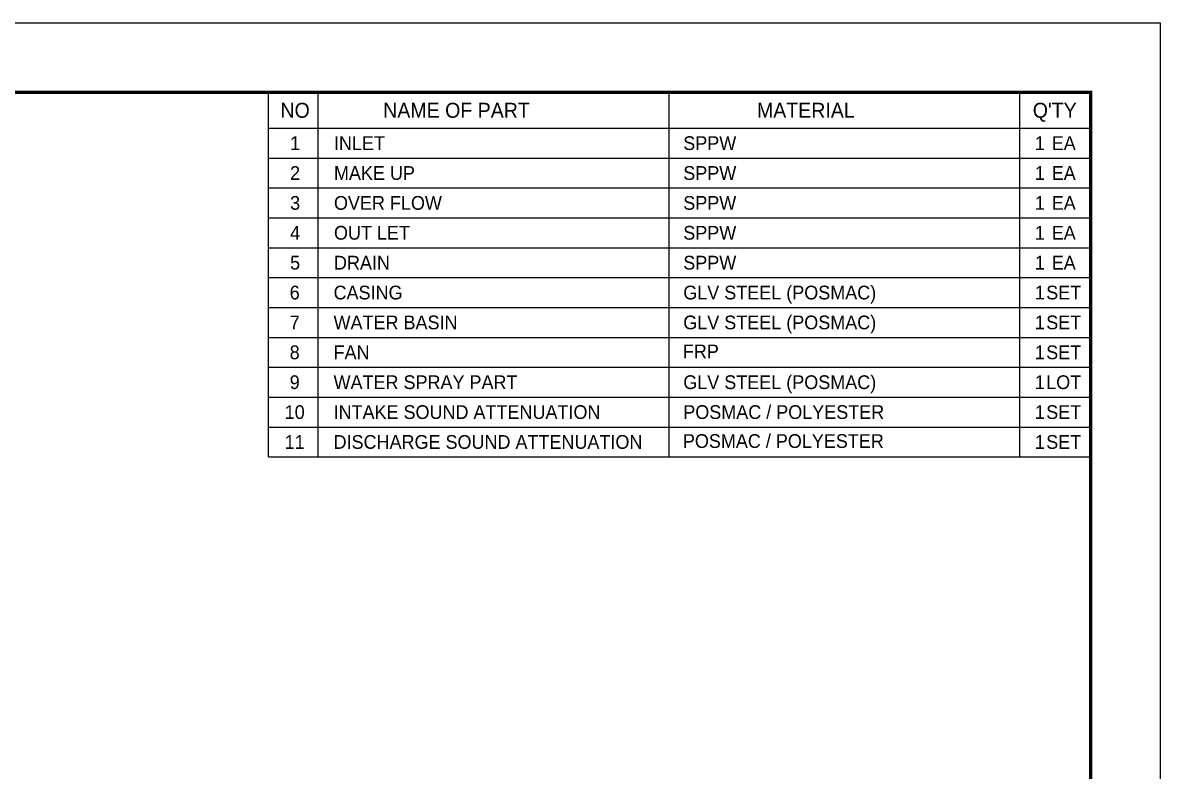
# Model space of a CAD drawing. Header units: millimetres. Extents: x 2711 to 34823, y 3042 to 25750.
# Drawn here: x 22335 to 34823, y 17528 to 25750 of the extents above; entities that cross this region are included whole.
import ezdxf
from ezdxf.enums import TextEntityAlignment as Align

# ---------------------------------------------------------------- set-up
doc = ezdxf.new("R2010")
doc.units = ezdxf.units.MM
for name, color, linetype in [('냉각탑_box', 1, 'Continuous'), ('냉각탑_form', 1, 'Continuous'), ('냉각탑_text', 3, 'Continuous')]:
    doc.layers.add(name, color=color, linetype=linetype)
doc.styles.add('돋움', font='Dotum.ttf')

# ---------------------------------------------------------------- blocks, each defined once
blk = doc.blocks.new('냉각탑form')
at = {"layer": 'Defpoints'}
blk.add_lwpolyline([(0, 297.07), (420.1, 297.07), (420.1, 0), (0, 0)], close=True, dxfattribs=at)
at = {"layer": '냉각탑_form', "const_width": 0.5}
blk.add_lwpolyline([(10, 287.07), (10, 10), (410.1, 10), (410.1, 287.07)], close=True, dxfattribs=at)

msp = doc.modelspace()

# ---------------------------------------------------------------- linework, layer by layer
at = {"layer": '냉각탑_box'}
for p, q in [((25574.9, 24985.3), (25574.9, 20981.1)), ((29428.8, 24985.3), (29428.8, 20981.1)), ((33276.9, 24985.3), (33276.9, 20981.1)), ((25033.1, 24591.5), (34058.8, 24591.5)), ((25033.1, 24263.2), (34058.8, 24263.2)), ((25033.1, 23935), (34058.8, 23935)), ((25033.1, 23606.8), (34058.8, 23606.8)), ((25033.1, 23278.6), (34058.8, 23278.6)), ((25033.1, 22950.4), (34058.8, 22950.4)), ((25033.1, 22622.2), (34058.8, 22622.2)), ((25033.1, 22294), (34058.8, 22294)), ((25033.1, 21965.8), (34058.8, 21965.8)), ((25033.1, 21637.6), (34058.8, 21637.6)), ((25033.1, 21309.3), (34058.8, 21309.3)), ((25033.1, 20981.1), (34058.8, 20981.1))]:
    msp.add_line(p, q, dxfattribs=at)
msp.add_lwpolyline([(25033.1, 20981.1), (25033.1, 24985.3), (34058.8, 24985.3), (34058.8, 20652.9)], dxfattribs=at)

# ---------------------------------------------------------------- block references
at = {"layer": '냉각탑_form', "xscale": 76.44, "yscale": 76.44, "zscale": 76.44}
msp.add_blockref('냉각탑form', (2710.7, 3041.7), dxfattribs=at)

# ---------------------------------------------------------------- texts
at = {"layer": '냉각탑_text', "style": '돋움'}
for s, height, p in [('NO', 164.11, (25325.2, 24788.4)), ('NAME OF PART', 164.106, (27097.5, 24788.4)), ('MATERIAL', 164.11, (30932.5, 24788.4)), ("Q'TY", 164.11, (33664.9, 24788.4)), ('1', 151, (25325.2, 24427.3)), ('1', 151, (33500.8, 24427.3)), ('EA', 150.98, (33763.4, 24427.3)), ('2', 151, (25325.2, 24099.1)), ('1', 151, (33500.8, 24099.1)), ('EA', 150.98, (33763.4, 24099.1)), ('3', 151, (25325.2, 23770.9)), ('1', 151, (33500.8, 23770.9)), ('EA', 150.98, (33763.4, 23770.9)), ('4', 151, (25325.2, 23442.7)), ('1', 151, (33500.8, 23442.7)), ('EA', 150.98, (33763.4, 23442.7)), ('5', 151, (25325.2, 23114.5)), ('1', 151, (33500.8, 23114.5)), ('EA', 150.98, (33763.4, 23114.5)), ('6', 151, (25320.8, 22786.3)), ('1', 151, (33500.8, 22786.3)), ('SET', 150.98, (33763.4, 22786.3)), ('7', 151, (25320.8, 22458.1)), ('1', 151, (33500.8, 22458.1)), ('SET', 150.98, (33763.4, 22458.1)), ('8', 151, (25320.8, 22129.9)), ('1', 151, (33500.8, 22129.9)), ('SET', 150.98, (33763.4, 22129.9)), ('9', 151, (25320.8, 21801.7)), ('1', 151, (33500.8, 21801.7)), ('LOT', 150.98, (33763.4, 21801.7)), ('10', 150.98, (25320.8, 21473.4)), ('1', 151, (33500.8, 21473.4)), ('SET', 150.98, (33763.4, 21473.4)), ('11', 150.98, (25320.8, 21145.2)), ('1', 151, (33500.8, 21145.2)), ('SET', 150.98, (33763.4, 21145.2))]:
    msp.add_text(s, height=height, dxfattribs=at).set_placement(p, align=Align.MIDDLE_CENTER)
for s, height, p in [('INLET ', 150.98, (25751.8, 24427.3)), ('SPPW', 150.98, (29586.9, 24427.3)), ('MAKE UP', 150.98, (25751.8, 24099.1)), ('SPPW', 150.98, (29586.9, 24099.1)), ('OVER FLOW', 150.98, (25751.8, 23770.9)), ('SPPW', 150.98, (29586.9, 23770.9)), ('OUT LET ', 150.98, (25751.8, 23442.7)), ('SPPW', 150.98, (29586.9, 23442.7)), ('DRAIN', 150.98, (25751.8, 23114.5)), ('SPPW', 150.98, (29586.9, 23114.5)), ('CASING', 150.98, (25747.5, 22786.3)), ('GLV STEEL (POSMAC)', 150.977, (29586.9, 22786.3)), ('WATER BASIN', 150.977, (25747.5, 22458.1)), ('GLV STEEL (POSMAC)', 150.977, (29586.9, 22458.1)), ('FAN', 150.98, (25747.5, 22129.9)), ('FRP', 150.98, (29582.5, 22140)), ('WATER SPRAY PART', 150.977, (25747.5, 21801.7)), ('GLV STEEL (POSMAC)', 150.977, (29586.9, 21801.7)), ('INTAKE SOUND ATTENUATION', 150.977, (25747.5, 21473.4)), ('POSMAC / POLYESTER', 150.977, (29586.9, 21473.4)), ('POSMAC / POLYESTER', 150.977, (29582.5, 21155.3)), ('DISCHARGE SOUND ATTENUATION', 150.977, (25747.5, 21145.2))]:
    msp.add_text(s, height=height, dxfattribs=at).set_placement(p, align=Align.MIDDLE_LEFT)

doc.saveas('drawing.dxf')
